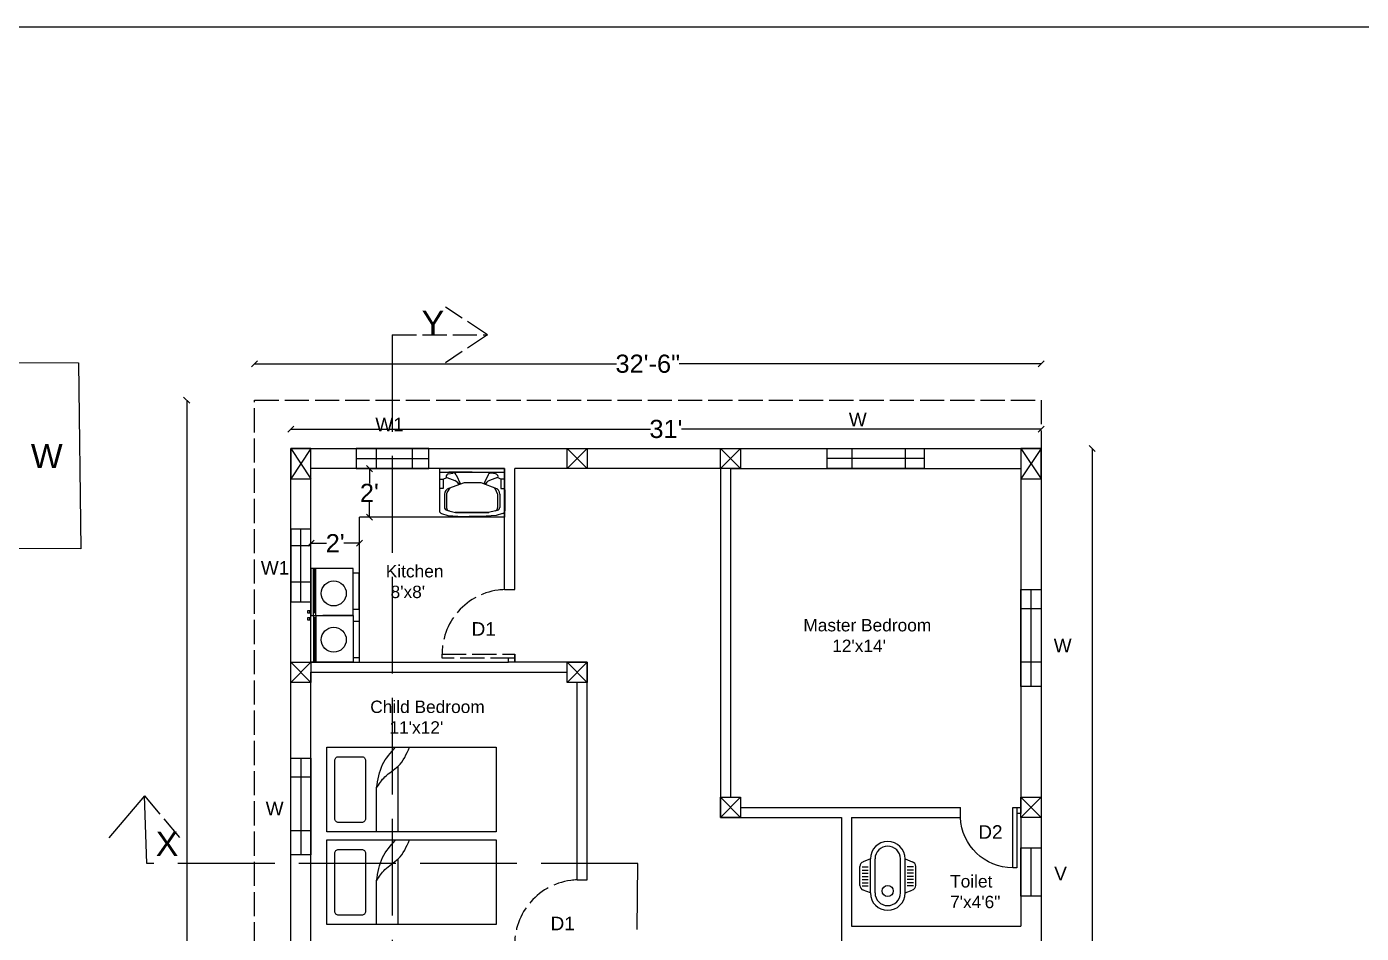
# Model space of a CAD drawing. Header units: inches. Extents: x 1734 to 10776, y 1772 to 3930.
# Drawn here: x 2348 to 3010, y 3481 to 3930 of the extents above; entities that cross this region are included whole.
import ezdxf

# ---------------------------------------------------------------- set-up
doc = ezdxf.new("R2010")
doc.units = ezdxf.units.IN
doc.linetypes.add('ACAD_ISO02W100', pattern=[15, 12, -3])
for name, color, linetype in [('C', 141, 'Continuous'), ('C1', 10, 'Continuous'), ('D1', 231, 'ACAD_ISO02W100'), ('D2', 31, 'Continuous'), ('DoottLine', 40, 'ACAD_ISO02W100'), ('Dot Line', 210, 'ACAD_ISO02W100'), ('Naming', 45, 'Continuous'), ('V', 150, 'Continuous'), ('W', 70, 'Continuous'), ('W1', 120, 'Continuous')]:
    doc.layers.add(name, color=color, linetype=linetype)
doc.styles.get("Standard").update_dxf_attribs({"font": 'arial.ttf'})
doc.dimstyles.get("Standard").update_dxf_attribs({"dimtxt": 9, "dimasz": 3, "dimexe": 0.18, "dimexo": 0.0625, "dimgap": 0.09, "dimtad": 0, "dimtih": 1, "dimtoh": 1, "dimdec": 0, "dimzin": 0, "dimdsep": 46, "dimlunit": 3, "dimtxsty": 'Standard', "dimblk": 'OBLIQUE', "dimcen": 0.09, "dimse1": 1, "dimse2": 1, "dimclrd": 197, "dimadec": 0, "dimazin": 0, "dimtfac": 1, "dimtdec": 0, "dimtofl": 0, "dimtmove": 0, "dimatfit": 3, "dimfxl": 1, "dimtolj": 1, "dimtzin": 0, "dimarcsym": 0})

# ---------------------------------------------------------------- blocks, each defined once
blk = doc.blocks.new('D1')
at = {"layer": 'D1'}
blk.add_lwpolyline([(-36, 2), (-36, 4), (0, 4), (0, 2)], close=True, dxfattribs=at)
blk.add_lwpolyline([(0, 2), (0, 0), (-3, 0), (-3, 2)], dxfattribs=at)
blk.add_arc((-3.98, 4), 32.02, 91.81876, 180, dxfattribs=at)
blk = doc.blocks.new('D2')
at = {"layer": 'D2'}
blk.add_lwpolyline([(-4, 0), (-2, 0), (-2, 30), (-4, 30)], close=True, dxfattribs=at)
blk.add_lwpolyline([(-2, 0), (0, 0), (0, 3), (-2, 3)], dxfattribs=at)
blk.add_arc((-4, 3.98), 26.02, 90, 177.75339, dxfattribs=at)
blk = doc.blocks.new('A$C21B07C85')
for p, q in [((0, 0.25), (0, 0.44)), ((0.024, 0.435), (0.085, 0.435)), ((0.024, 0.403), (0.085, 0.403)), ((0.107, 0.516), (0.036, 0.487)), ((0.107, 0.174), (0.107, 0.516)), ((0.155, 0.174), (0.155, 0.516)), ((0.408, 0.174), (0.408, 0.516)), ((0.455, 0.516), (0.526, 0.487)), ((0.455, 0.174), (0.455, 0.516)), ((0.538, 0.435), (0.477, 0.435)), ((0.538, 0.403), (0.477, 0.403)), ((0.562, 0.25), (0.562, 0.44)), ((0.024, 0.371), (0.085, 0.371)), ((0.024, 0.34), (0.085, 0.34)), ((0.024, 0.308), (0.085, 0.308)), ((0.024, 0.276), (0.085, 0.276)), ((0.538, 0.371), (0.477, 0.371)), ((0.538, 0.34), (0.477, 0.34)), ((0.538, 0.308), (0.477, 0.308)), ((0.538, 0.276), (0.477, 0.276)), ((0.024, 0.245), (0.085, 0.245)), ((0.107, 0.174), (0.036, 0.203)), ((0.455, 0.174), (0.526, 0.203)), ((0.538, 0.245), (0.477, 0.245))]:
    blk.add_line(p, q)
blk.add_circle((0.281, 0.194), 0.0563)
for centre, radius, start, end in [((0.281, 0.516), 0.174, 0, 180), ((0.281, 0.516), 0.127, 0, 180), ((0.048, 0.44), 0.0475, 103.4781, 180), ((0.515, 0.44), 0.0475, 0, 76.5219), ((0.048, 0.25), 0.0475, 180, 256.5219), ((0.281, 0.174), 0.174, 180, 0), ((0.281, 0.174), 0.127, 180, 0), ((0.515, 0.25), 0.0475, 283.4781, 0)]:
    blk.add_arc(centre, radius, start, end)
blk = doc.blocks.new('A$C214113DD')
for p, q in [((0, 0.41), (0, 0.048)), ((0, 0.41), (0.559, 0.41)), ((0, 0.381), (0.56, 0.381)), ((0.059, 0.349), (0.057, 0.343)), ((0.063, 0.357), (0.059, 0.349)), ((0.07, 0.362), (0.063, 0.357)), ((0.078, 0.365), (0.07, 0.362)), ((0.078, 0.365), (0.116, 0.372)), ((0.28, 0.381), (0.08, 0.381)), ((0.122, 0.373), (0.116, 0.372)), ((0.13, 0.37), (0.122, 0.373)), ((0.137, 0.365), (0.13, 0.37)), ((0.142, 0.358), (0.137, 0.365)), ((0.142, 0.358), (0.181, 0.278)), ((0.418, 0.358), (0.38, 0.279)), ((0.421, 0.364), (0.418, 0.358)), ((0.428, 0.369), (0.421, 0.364)), ((0.436, 0.372), (0.428, 0.369)), ((0.444, 0.372), (0.436, 0.372)), ((0.482, 0.365), (0.444, 0.372)), ((0.489, 0.363), (0.482, 0.365)), ((0.496, 0.358), (0.489, 0.363)), ((0.501, 0.351), (0.496, 0.358)), ((0.503, 0.343), (0.501, 0.351)), ((0.559, 0.41), (0.56, 0.048)), ((0.003, 0.32), (0.033, 0.32)), ((0.033, 0.239), (0.003, 0.239)), ((0.033, 0.32), (0.063, 0.334)), ((0.033, 0.32), (0.033, 0.239)), ((0.067, 0.235), (0.054, 0.223)), ((0.057, 0.343), (0.058, 0.339)), ((0.058, 0.339), (0.059, 0.336)), ((0.059, 0.336), (0.062, 0.334)), ((0.062, 0.334), (0.063, 0.333)), ((0.063, 0.333), (0.132, 0.308)), ((0.077, 0.24), (0.067, 0.235)), ((0.088, 0.244), (0.068, 0.215)), ((0.213, 0.289), (0.077, 0.24)), ((0.14, 0.304), (0.132, 0.308)), ((0.174, 0.275), (0.14, 0.304)), ((0.153, 0.293), (0.164, 0.277)), ((0.358, 0.288), (0.213, 0.289)), ((0.493, 0.237), (0.358, 0.288)), ((0.413, 0.299), (0.39, 0.276)), ((0.407, 0.293), (0.396, 0.277)), ((0.413, 0.299), (0.407, 0.293)), ((0.428, 0.308), (0.413, 0.299)), ((0.428, 0.308), (0.413, 0.299)), ((0.497, 0.333), (0.428, 0.308)), ((0.482, 0.233), (0.472, 0.245)), ((0.498, 0.194), (0.482, 0.233)), ((0.494, 0.236), (0.493, 0.237)), ((0.507, 0.225), (0.494, 0.236)), ((0.497, 0.333), (0.5, 0.335)), ((0.527, 0.32), (0.497, 0.334)), ((0.5, 0.335), (0.502, 0.338)), ((0.502, 0.338), (0.503, 0.342)), ((0.503, 0.342), (0.503, 0.343)), ((0.527, 0.32), (0.527, 0.239)), ((0.557, 0.32), (0.527, 0.32)), ((0.527, 0.239), (0.557, 0.239)), ((0.046, 0.208), (0.043, 0.192)), ((0.043, 0.192), (0.043, 0.176)), ((0.043, 0.176), (0.043, 0.078)), ((0.043, 0.176), (0.043, 0.078)), ((0.054, 0.223), (0.046, 0.208)), ((0.068, 0.215), (0.061, 0.194)), ((0.061, 0.194), (0.061, 0.073)), ((0.499, 0.194), (0.499, 0.073)), ((0.515, 0.209), (0.507, 0.225)), ((0.518, 0.192), (0.515, 0.209)), ((0.518, 0.192), (0.517, 0.176)), ((0.517, 0.176), (0.517, 0.078)), ((0.517, 0.176), (0.517, 0.078)), ((0.018, 0.024), (0.073, 0.009)), ((0.043, 0.078), (0.044, 0.07)), ((0.044, 0.07), (0.049, 0.062)), ((0.049, 0.062), (0.055, 0.056)), ((0.055, 0.056), (0.062, 0.054)), ((0.061, 0.073), (0.063, 0.065)), ((0.062, 0.054), (0.09, 0.047)), ((0.063, 0.065), (0.067, 0.057)), ((0.067, 0.057), (0.074, 0.052)), ((0.073, 0.009), (0.201, 0)), ((0.074, 0.052), (0.08, 0.049)), ((0.08, 0.049), (0.139, 0.034)), ((0.421, 0.034), (0.136, 0.034)), ((0.139, 0.034), (0.424, 0.034)), ((0.201, 0), (0.202, 0)), ((0.358, 0), (0.359, 0)), ((0.487, 0.009), (0.359, 0)), ((0.48, 0.049), (0.421, 0.034)), ((0.47, 0.047), (0.498, 0.054)), ((0.48, 0.049), (0.488, 0.053)), ((0.542, 0.024), (0.487, 0.009)), ((0.488, 0.053), (0.494, 0.059)), ((0.494, 0.059), (0.498, 0.067)), ((0.498, 0.067), (0.499, 0.073)), ((0.498, 0.054), (0.506, 0.057)), ((0.506, 0.057), (0.512, 0.063)), ((0.512, 0.063), (0.516, 0.071)), ((0.516, 0.071), (0.517, 0.078)), ((0.202, 0), (0.306, 0)), ((0.358, 0), (0.254, 0))]:
    blk.add_line(p, q)
for centre, start, end in [((0.025, 0.048), 179.8661, 254.1086), ((0.535, 0.048), 285.8912, 0.326)]:
    blk.add_arc(centre, 0.025, start, end)
blk = doc.blocks.new('A$C720672EA')
for p, q in [((0, 97), (0, 797)), ((0, 797), (775, 797)), ((775, 757), (0, 757)), ((775, 717), (0, 717)), ((15, 717), (15, 757)), ((735, 747), (15, 747)), ((735, 737), (15, 737)), ((735, 727), (15, 727)), ((732, 854), (702, 854)), ((702, 854), (702, 814)), ((702, 814), (732, 814)), ((712, 814), (712, 797)), ((722, 797), (722, 814)), ((732, 814), (732, 854)), ((735, 717), (735, 757)), ((775, 797), (775, 97)), ((1551, 797), (775, 797)), ((775, 797), (775, 97)), ((775, 757), (1551, 757)), ((775, 717), (1551, 717)), ((815, 717), (815, 757)), ((815, 747), (1535, 747)), ((815, 737), (1535, 737)), ((815, 727), (1535, 727)), ((818, 854), (818, 814)), ((848, 854), (818, 854)), ((818, 814), (848, 814)), ((828, 814), (828, 797)), ((838, 797), (838, 814)), ((848, 814), (848, 854)), ((1535, 717), (1535, 757)), ((1551, 97), (1551, 797)), ((775, 97), (775, 600)), ((775, 97), (775, 600)), ((775, 97), (0, 97)), ((75, 0), (75, 97)), ((675, 0), (75, 0)), ((675, 0), (675, 97)), ((775, 97), (1551, 97)), ((875, 0), (875, 97)), ((875, 0), (1475, 0)), ((1475, 0), (1475, 97))]:
    blk.add_line(p, q)
blk = doc.blocks.new('_Oblique')
at = {"color": 0, "linetype": 'ByBlock', "lineweight": -2}
blk.add_line((-0.5, -0.5), (0.5, 0.5), dxfattribs=at)
blk = doc.blocks.new('*D51')
at = {"color": 197, "lineweight": -2, "transparency": 16777216}
for p, q in [((2518.15, 3711.27), (2518.15, 3703.88)), ((2518.15, 3687.27), (2518.15, 3694.66))]:
    blk.add_line(p, q, dxfattribs=at)
at = {"layer": 'Defpoints', "color": 0, "transparency": 16777216}
for p in [(2516.88, 3711.27), (2516.88, 3687.27), (2518.15, 3687.27)]:
    blk.add_point(p, dxfattribs=at)
at = {"color": 197, "lineweight": -2, "transparency": 16777216, "xscale": 3, "yscale": 3, "zscale": 3}
for p, rotation in [((2518.15, 3711.27), 90), ((2518.15, 3687.27), 270)]:
    blk.add_blockref('_Oblique', p, dxfattribs=dict(at, rotation=rotation))
at = {"color": 0, "transparency": 16777216, "insert": (2518.15, 3699.27), "char_height": 9, "attachment_point": 5}
blk.add_mtext("\\A1;2'", dxfattribs=at)
blk = doc.blocks.new('*D52')
at = {"color": 197, "lineweight": -2, "transparency": 16777216}
for p, q in [((2489.19, 3674.3), (2496.88, 3674.3)), ((2513.19, 3674.3), (2505.5, 3674.3))]:
    blk.add_line(p, q, dxfattribs=at)
at = {"layer": 'Defpoints', "color": 0, "transparency": 16777216}
for p in [(2489.19, 3674.3), (2489.19, 3672.19), (2513.19, 3672.19)]:
    blk.add_point(p, dxfattribs=at)
at = {"color": 197, "lineweight": -2, "transparency": 16777216, "xscale": 3, "yscale": 3, "zscale": 3, "rotation": 180}
blk.add_blockref('_Oblique', (2489.19, 3674.3), dxfattribs=at)
at = {"color": 197, "lineweight": -2, "transparency": 16777216, "xscale": 3, "yscale": 3, "zscale": 3}
blk.add_blockref('_Oblique', (2513.19, 3674.3), dxfattribs=at)
at = {"color": 0, "transparency": 16777216, "insert": (2501.19, 3674.3), "char_height": 9, "attachment_point": 5}
blk.add_mtext("\\A1;2'", dxfattribs=at)
blk = doc.blocks.new('*D74')
at = {"color": 197, "lineweight": -2, "transparency": 16777216}
for p, q in [((2461.19, 3763.27), (2640.64, 3763.27)), ((2851.19, 3763.27), (2671.73, 3763.27))]:
    blk.add_line(p, q, dxfattribs=at)
at = {"layer": 'Defpoints', "color": 0, "transparency": 16777216}
for p in [(2851.19, 3763.27), (2461.19, 3745.27), (2851.19, 3745.27)]:
    blk.add_point(p, dxfattribs=at)
at = {"color": 197, "lineweight": -2, "transparency": 16777216, "xscale": 3, "yscale": 3, "zscale": 3, "rotation": 180}
blk.add_blockref('_Oblique', (2461.19, 3763.27), dxfattribs=at)
at = {"color": 197, "lineweight": -2, "transparency": 16777216, "xscale": 3, "yscale": 3, "zscale": 3}
blk.add_blockref('_Oblique', (2851.19, 3763.27), dxfattribs=at)
at = {"color": 0, "transparency": 16777216, "insert": (2656.19, 3763.27), "char_height": 9, "attachment_point": 5}
blk.add_mtext('\\A1;32\'-6"', dxfattribs=at)
blk = doc.blocks.new('*D75')
at = {"layer": 'Defpoints', "color": 0, "transparency": 16777216}
for p in [(2461.19, 3745.27), (2427.56, 3069.27), (2461.19, 3069.27)]:
    blk.add_point(p, dxfattribs=at)
at = {"layer": 'Naming', "color": 197, "lineweight": -2, "transparency": 16777216}
for p, q in [((2427.56, 3745.27), (2427.56, 3411.95)), ((2427.56, 3069.27), (2427.56, 3402.58))]:
    blk.add_line(p, q, dxfattribs=at)
at = {"layer": 'Naming', "color": 197, "lineweight": -2, "transparency": 16777216, "xscale": 3, "yscale": 3, "zscale": 3}
for p, rotation in [((2427.56, 3745.27), 90), ((2427.56, 3069.27), 270)]:
    blk.add_blockref('_Oblique', p, dxfattribs=dict(at, rotation=rotation))
at = {"layer": 'Naming', "color": 0, "transparency": 16777216, "insert": (2427.56, 3407.27), "char_height": 9, "attachment_point": 5}
blk.add_mtext('\\A1;56\'-4"', dxfattribs=at)
blk = doc.blocks.new('*D76')
at = {"color": 197, "lineweight": -2, "transparency": 16777216}
for p, q in [((2479.19, 3730.92), (2657.46, 3730.92)), ((2851.19, 3730.92), (2672.91, 3730.92))]:
    blk.add_line(p, q, dxfattribs=at)
at = {"layer": 'Defpoints', "color": 0, "transparency": 16777216}
for p in [(2851.19, 3730.92), (2479.19, 3721.27), (2851.19, 3721.27)]:
    blk.add_point(p, dxfattribs=at)
at = {"color": 197, "lineweight": -2, "transparency": 16777216, "xscale": 3, "yscale": 3, "zscale": 3, "rotation": 180}
blk.add_blockref('_Oblique', (2479.19, 3730.92), dxfattribs=at)
at = {"color": 197, "lineweight": -2, "transparency": 16777216, "xscale": 3, "yscale": 3, "zscale": 3}
blk.add_blockref('_Oblique', (2851.19, 3730.92), dxfattribs=at)
at = {"color": 0, "transparency": 16777216, "insert": (2665.19, 3730.92), "char_height": 9, "attachment_point": 5}
blk.add_mtext("\\A1;31'", dxfattribs=at)
blk = doc.blocks.new('*D108')
at = {"layer": 'Defpoints', "color": 0, "transparency": 16777216}
for p in [(2851.19, 3721.27), (2851.19, 3111.27), (2876.54, 3111.27)]:
    blk.add_point(p, dxfattribs=at)
at = {"layer": 'Naming', "color": 197, "lineweight": -2, "transparency": 16777216}
for p, q in [((2876.54, 3721.27), (2876.54, 3420.95)), ((2876.54, 3111.27), (2876.54, 3411.58))]:
    blk.add_line(p, q, dxfattribs=at)
at = {"layer": 'Naming', "color": 197, "lineweight": -2, "transparency": 16777216, "xscale": 3, "yscale": 3, "zscale": 3}
for p, rotation in [((2876.54, 3721.27), 90), ((2876.54, 3111.27), 270)]:
    blk.add_blockref('_Oblique', p, dxfattribs=dict(at, rotation=rotation))
at = {"layer": 'Naming', "color": 0, "transparency": 16777216, "insert": (2876.54, 3416.27), "char_height": 9, "attachment_point": 5}
blk.add_mtext('\\A1;50\'-10"', dxfattribs=at)

msp = doc.modelspace()

# ---------------------------------------------------------------- linework, layer by layer
for p, q in [((2489.19, 3615.27), (2489.19, 3711.27)), ((2585.19, 3711.27), (2489.19, 3711.27)), ((2585.19, 3651.27), (2585.19, 3711.27)), ((2585.19, 3711.27), (2585.19, 3687.27)), ((2590.19, 3651.27), (2590.19, 3711.27)), ((2692.19, 3711.27), (2590.19, 3711.27)), ((2692.19, 3711.27), (2692.19, 3538.27)), ((2697.19, 3711.27), (2841.19, 3711.27)), ((2697.19, 3711.27), (2697.19, 3548.27)), ((2841.19, 3711.27), (2841.19, 3543.27)), ((2585.19, 3687.27), (2513.19, 3687.27)), ((2513.19, 3615.27), (2513.19, 3687.27)), ((2585.19, 3651.27), (2590.19, 3651.27)), ((2489.19, 3615.27), (2587.19, 3615.27)), ((2489.19, 3615.27), (2513.19, 3615.27)), ((2590.19, 3615.27), (2590.19, 3619.27)), ((2626.19, 3615.27), (2590.19, 3615.27)), ((2626.19, 3507.27), (2626.19, 3615.27)), ((2489.19, 3610.27), (2616.19, 3610.27)), ((2489.19, 3466.27), (2489.19, 3610.27)), ((2621.19, 3507.27), (2621.19, 3605.27)), ((2497, 3573.1), (2581, 3573.1)), ((2497, 3531.1), (2497, 3573.1)), ((2581, 3573.1), (2581, 3531.1)), ((2532.41, 3531.1), (2532.41, 3563.71)), ((2521.75, 3531.1), (2521.75, 3552.88)), ((2702.19, 3543.27), (2811.19, 3543.27)), ((2811.19, 3538.27), (2811.19, 3543.27)), ((2837.19, 3543.27), (2841.19, 3543.27)), ((2692.19, 3538.27), (2752.19, 3538.27)), ((2752.19, 3538.27), (2752.19, 3475.27)), ((2757.19, 3538.27), (2811.19, 3538.27)), ((2757.19, 3538.27), (2757.19, 3484.27)), ((2841.19, 3538.27), (2841.19, 3484.27)), ((2581, 3531.1), (2497, 3531.1)), ((2497, 3527.1), (2581, 3527.1)), ((2497, 3485.1), (2497, 3527.1)), ((2581, 3527.1), (2581, 3485.1)), ((2532.41, 3485.1), (2532.41, 3517.71)), ((2521.75, 3485.1), (2521.75, 3506.88)), ((2621.19, 3507.27), (2626.19, 3507.27)), ((2581, 3485.1), (2497, 3485.1)), ((2757.19, 3484.27), (2841.19, 3484.27))]:
    msp.add_line(p, q)
for points in [[(1733.72, 3930.49), (10775.76, 3930.49), (10775.76, 1771.52), (1733.72, 1771.52)], [(2276.04, 3764.2), (2373.89, 3763.71), (2375.03, 3671.56), (2277.18, 3672.05)], [(2479.19, 3721.27), (2851.19, 3721.27), (2851.19, 3111.27), (2479.19, 3111.27)]]:
    msp.add_lwpolyline(points, close=True)
at = {"linetype": 'ByBlock'}
for points in [[(2514.34, 3568.4, -0.414214), (2516.23, 3566.51), (2516.23, 3537.69, -0.414214), (2514.34, 3535.8), (2502.91, 3535.8, -0.414214), (2501.02, 3537.69), (2501.02, 3566.51, -0.414214), (2502.91, 3568.4)], [(2514.34, 3522.4, -0.414214), (2516.23, 3520.51), (2516.23, 3491.69, -0.414214), (2514.34, 3489.8), (2502.91, 3489.8, -0.414214), (2501.02, 3491.69), (2501.02, 3520.51, -0.414214), (2502.91, 3522.4)]]:
    msp.add_lwpolyline(points, format="xyb", close=True, dxfattribs=at)
for centre in [(2500.51, 3649.36), (2500.51, 3626.43)]:
    msp.add_circle(centre, 6.19)
for points in [[(2521.75, 3552.88), (2525.85, 3558.44), (2532.41, 3563.71), (2538.11, 3573.1)], [(2521.75, 3552.88), (2524.73, 3564.47), (2531.12, 3573.1)], [(2521.75, 3506.88), (2525.85, 3512.44), (2532.41, 3517.71), (2538.11, 3527.1)], [(2521.75, 3506.88), (2524.73, 3518.47), (2531.12, 3527.1)]]:
    msp.add_spline(points, degree=3)
at = {"layer": 'C'}
for p, q in [((2489.19, 3721.27), (2479.19, 3706.27)), ((2479.19, 3721.27), (2489.19, 3706.27)), ((2851.19, 3721.27), (2841.19, 3706.27)), ((2841.19, 3721.27), (2851.19, 3706.27))]:
    msp.add_line(p, q, dxfattribs=at)
for points in [[(2479.19, 3706.27), (2489.19, 3706.27), (2489.19, 3721.27), (2479.19, 3721.27)], [(2841.19, 3706.27), (2851.19, 3706.27), (2851.19, 3721.27), (2841.19, 3721.27)]]:
    msp.add_lwpolyline(points, close=True, dxfattribs=at)
at = {"layer": 'C1'}
for p, q in [((2616.19, 3721.27), (2626.19, 3711.27)), ((2626.19, 3721.27), (2616.19, 3711.27)), ((2692.19, 3721.27), (2702.19, 3711.27)), ((2702.19, 3721.27), (2692.19, 3711.27)), ((2479.19, 3615.27), (2489.19, 3605.27)), ((2489.19, 3615.27), (2479.19, 3605.27)), ((2616.19, 3615.27), (2626.19, 3605.27)), ((2626.19, 3615.27), (2616.19, 3605.27)), ((2692.19, 3548.27), (2702.19, 3538.27)), ((2702.19, 3548.27), (2692.19, 3538.27)), ((2841.19, 3548.27), (2851.19, 3538.27)), ((2851.19, 3548.27), (2841.19, 3538.27))]:
    msp.add_line(p, q, dxfattribs=at)
for points in [[(2626.19, 3711.27), (2616.19, 3711.27), (2616.19, 3721.27), (2626.19, 3721.27)], [(2702.19, 3711.27), (2692.19, 3711.27), (2692.19, 3721.27), (2702.19, 3721.27)], [(2489.19, 3605.27), (2479.19, 3605.27), (2479.19, 3615.27), (2489.19, 3615.27)], [(2626.19, 3605.27), (2616.19, 3605.27), (2616.19, 3615.27), (2626.19, 3615.27)], [(2702.19, 3538.27), (2692.19, 3538.27), (2692.19, 3548.27), (2702.19, 3548.27)], [(2851.19, 3538.27), (2841.19, 3538.27), (2841.19, 3548.27), (2851.19, 3548.27)]]:
    msp.add_lwpolyline(points, close=True, dxfattribs=at)
at = {"layer": 'DoottLine'}
for p, q in [((2576.74, 3777.59), (2555.82, 3791.41)), ((2529.49, 3777.59), (2576.74, 3777.59)), ((2576.74, 3777.59), (2555.82, 3763.78)), ((2406.57, 3548.97), (2424.14, 3528.21))]:
    msp.add_line(p, q, dxfattribs=at)
at = {"layer": 'DoottLine', "ltscale": 4}
msp.add_line((2529.49, 3777.59), (2529.49, 3027.32), dxfattribs=at)
msp.add_lwpolyline([(2901.13, 3394.39), (2918.69, 3415.15), (2918.69, 3362.69), (2650.08, 3362.69), (2651.25, 3515.35), (2407.74, 3515.35), (2406.57, 3548.97), (2389, 3528.21)], dxfattribs=at)
at = {"layer": 'Dot Line'}
msp.add_lwpolyline([(2851.19, 3111.27), (2851.19, 3069.27), (2461.19, 3069.27), (2461.19, 3745.27), (2851.19, 3745.27), (2851.19, 3721.27)], dxfattribs=at)
at = {"layer": 'V'}
msp.add_line((2846.19, 3523.27), (2846.19, 3499.27), dxfattribs=at)
msp.add_lwpolyline([(2841.19, 3499.27), (2841.19, 3523.27), (2851.19, 3523.27), (2851.19, 3499.27)], close=True, dxfattribs=at)
at = {"layer": 'W'}
for p, q in [((2757.37, 3721.27), (2757.37, 3711.27)), ((2783.83, 3721.27), (2783.83, 3711.27)), ((2793.19, 3716.27), (2745.19, 3716.27)), ((2846.19, 3651.27), (2846.19, 3603.27)), ((2841.19, 3641.92), (2851.19, 3641.92)), ((2841.19, 3615.45), (2851.19, 3615.45)), ((2484.19, 3567.68), (2484.19, 3519.68)), ((2479.19, 3558.33), (2489.19, 3558.33)), ((2479.19, 3531.87), (2489.19, 3531.87))]:
    msp.add_line(p, q, dxfattribs=at)
for points in [[(2745.19, 3721.27), (2793.19, 3721.27), (2793.19, 3711.27), (2745.19, 3711.27)], [(2841.19, 3603.27), (2841.19, 3651.27), (2851.19, 3651.27), (2851.19, 3603.27)], [(2479.19, 3519.68), (2479.19, 3567.68), (2489.19, 3567.68), (2489.19, 3519.68)]]:
    msp.add_lwpolyline(points, close=True, dxfattribs=at)
at = {"layer": 'W1'}
for p, q in [((2521.45, 3721.27), (2521.45, 3711.27)), ((2539.39, 3721.27), (2539.39, 3711.27)), ((2511.56, 3716.27), (2547.56, 3716.27)), ((2484.19, 3645.27), (2484.19, 3681.27)), ((2479.19, 3673.1), (2489.19, 3673.1)), ((2479.19, 3655.16), (2489.19, 3655.16))]:
    msp.add_line(p, q, dxfattribs=at)
for points in [[(2511.56, 3711.27), (2547.56, 3711.27), (2547.56, 3721.27), (2511.56, 3721.27)], [(2489.19, 3645.27), (2489.19, 3681.27), (2479.19, 3681.27), (2479.19, 3645.27)]]:
    msp.add_lwpolyline(points, close=True, dxfattribs=at)

# ---------------------------------------------------------------- block references
for name, p, xscale, yscale, zscale in [('A$C214113DD', (2552.89, 3687.57), 57.80781319635845, 57.80781319635845, 57.80781319635845), ('A$C21B07C85', (2761.26, 3492.2), 49.46009733241394, 49.46009733241394, 49.46009733241394)]:
    msp.add_blockref(name, p, dxfattribs=dict(xscale=xscale, yscale=yscale, zscale=zscale))
at = {"xscale": 0.02995619440645002, "yscale": 0.02995619440645002, "zscale": 0.02995619440645002, "rotation": 90}
msp.add_blockref('A$C720672EA', (2513.07, 3615.27), dxfattribs=at)
at = {"layer": 'D1'}
for p in [(2590.19, 3615.27), (2626.19, 3471.27)]:
    msp.add_blockref('D1', p, dxfattribs=at)
at = {"layer": 'D2', "xscale": -1, "rotation": 180}
msp.add_blockref('D2', (2841.19, 3543.27), dxfattribs=at)

# ---------------------------------------------------------------- texts
at = {"insert": (2350.28, 3723.58), "char_height": 12, "attachment_point": 1}
msp.add_mtext_dynamic_manual_height_columns('W', width=6647.8878, gutter_width=100, heights=[0], dxfattribs=at)
at = {"layer": 'D1', "char_height": 6.72, "attachment_point": 1}
for insert in [(2568.84, 3635.13), (2608, 3489.04)]:
    msp.add_mtext_dynamic_manual_height_columns('D1', width=6647.8878, gutter_width=100, heights=[0], dxfattribs=dict(at, insert=insert))
at = {"layer": 'D2', "insert": (2820.08, 3534.41), "char_height": 6.72, "attachment_point": 1}
msp.add_mtext_dynamic_manual_height_columns('D2 ', width=6647.8878, gutter_width=100, heights=[0], dxfattribs=at)
at = {"layer": 'DoottLine', "char_height": 12, "attachment_point": 1}
for s, insert in [('Y', (2544.08, 3789.59)), ('X', (2412.25, 3531.16))]:
    msp.add_mtext_dynamic_manual_height_columns(s, width=6647.8878, gutter_width=100, heights=[0], dxfattribs=dict(at, insert=insert))
at = {"layer": 'Naming', "char_height": 6.144, "attachment_point": 1}
for s, width, gutter_width, insert in [("Kitchen\\P 8'x8'", 3190.9861, 48, (2526.28, 3663.47)), ("Master Bedroom\\P      12'x14'", 3988.7327, 60, (2733.32, 3636.7)), ("Child Bedroom\\P    11'x12'", 3190.9861, 48, (2518.58, 3596.22)), ('Toilet\\P7\'x4\'6"', 3988.7327, 60, (2806.09, 3509.66))]:
    msp.add_mtext_dynamic_manual_height_columns(s, width=width, gutter_width=gutter_width, heights=[0], dxfattribs=dict(at, insert=insert))
at = {"layer": 'V', "insert": (2857.74, 3513.77), "char_height": 6.72, "attachment_point": 1}
msp.add_mtext_dynamic_manual_height_columns('V', width=6647.8878, gutter_width=100, heights=[0], dxfattribs=at)
at = {"layer": 'W', "char_height": 6.72, "attachment_point": 1}
for width, gutter_width, insert in [(6647.8878, 100, (2755.89, 3739.01)), (6647.8878, 100, (2857.49, 3626.89)), (3722.8171, 56, (2466.75, 3546.06))]:
    msp.add_mtext_dynamic_manual_height_columns('W', width=width, gutter_width=gutter_width, heights=[0], dxfattribs=dict(at, insert=insert))
at = {"layer": 'W1', "char_height": 6.72, "attachment_point": 1}
for insert in [(2521.11, 3736.52), (2464.34, 3665.43)]:
    msp.add_mtext_dynamic_manual_height_columns('W1', width=6647.8878, gutter_width=100, heights=[0], dxfattribs=dict(at, insert=insert))

# ---------------------------------------------------------------- dimensions: what is measured, and where the dimension line sits
for base, p1, p2, picture, middle in [((2851.19, 3763.27), (2461.19, 3745.27), (2851.19, 3745.27), '*D74', (2656.19, 3763.27)), ((2851.19, 3730.92), (2479.19, 3721.27), (2851.19, 3721.27), '*D76', (2665.19, 3730.92)), ((2489.19, 3674.3), (2513.19, 3672.19), (2489.19, 3672.19), '*D52', (2501.19, 3674.3))]:
    dim = msp.add_linear_dim(base=base, p1=p1, p2=p2, dimstyle='Standard')
    dim.commit()
    dim.dimension.update_dxf_attribs({"geometry": picture, "text_midpoint": middle})
dim = msp.add_linear_dim(base=(2518.15, 3687.27), p1=(2516.88, 3711.27), p2=(2516.88, 3687.27), angle=90, dimstyle='Standard')
dim.commit()
dim.dimension.update_dxf_attribs({"geometry": '*D51', "text_midpoint": (2518.15, 3699.27)})
at = {"layer": 'Naming'}
dim = msp.add_linear_dim(base=(2427.56, 3069.27), p1=(2461.19, 3745.27), p2=(2461.19, 3069.27), angle=90, dimstyle='Standard', dxfattribs=at)
dim.commit()
dim.dimension.update_dxf_attribs({"geometry": '*D75', "text_midpoint": (2427.56, 3407.27), "dimtype": 160})
dim = msp.add_linear_dim(base=(2876.54, 3111.27), p1=(2851.19, 3721.27), p2=(2851.19, 3111.27), angle=90, dimstyle='Standard', dxfattribs=at)
dim.commit()
dim.dimension.update_dxf_attribs({"geometry": '*D108', "text_midpoint": (2876.54, 3416.27)})

doc.saveas('drawing.dxf')
